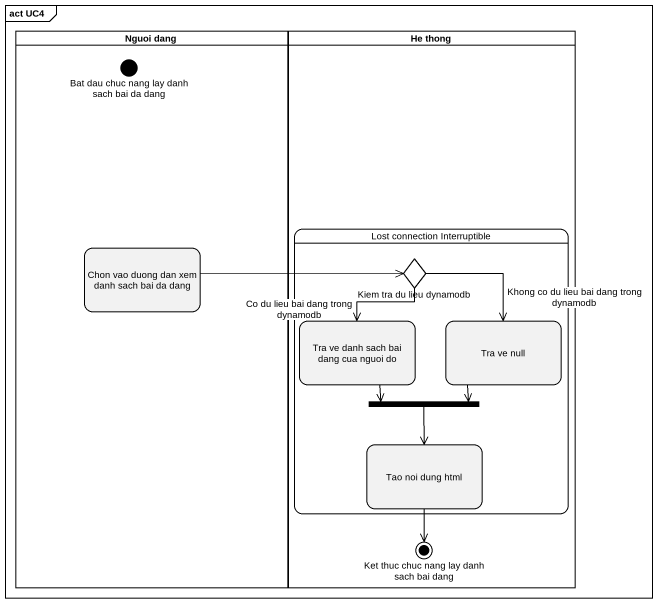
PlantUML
@startuml
mainframe act UC4
hide empty description
state "Nguoi dang" as Nguoi_dang <<partition>> {
  state "Bat dau chuc nang lay danh sach bai da dang" as Bat_dau_chuc_nang_lay_danh <<start>>
  state "Chon vao duong dan xem danh sach bai da dang" as Chon_vao_duong_dan_xem_danh
}
state "He thong" as He_thong <<partition>> {
  state "Lost connection Interruptible" as Lost_connection {
    state "Kiem tra du lieu dynamodb" as Kiem_tra_du_lieu_dynamodb <<choice>>
    state "Tra ve danh sach bai dang cua nguoi do" as Tra_ve_danh_sach_bai_dang
    state "Tra ve null" as Tra_ve_null
    state fork1 <<join>>
    state "Tao noi dung html" as Tao_noi_dung_html
  }
  state "Ket thuc chuc nang lay danh sach bai dang" as Ket_thuc_chuc_nang_lay_danh <<end>>
}
Chon_vao_duong_dan_xem_danh -right-> Kiem_tra_du_lieu_dynamodb
Kiem_tra_du_lieu_dynamodb --> Tra_ve_danh_sach_bai_dang : Co du lieu bai dang trong dynamodb
Kiem_tra_du_lieu_dynamodb --> Tra_ve_null : Khong co du lieu bai dang trong dynamodb
Tra_ve_danh_sach_bai_dang --> fork1
Tra_ve_null --> fork1
fork1 --> Tao_noi_dung_html
Tao_noi_dung_html --> Ket_thuc_chuc_nang_lay_danh
@enduml
